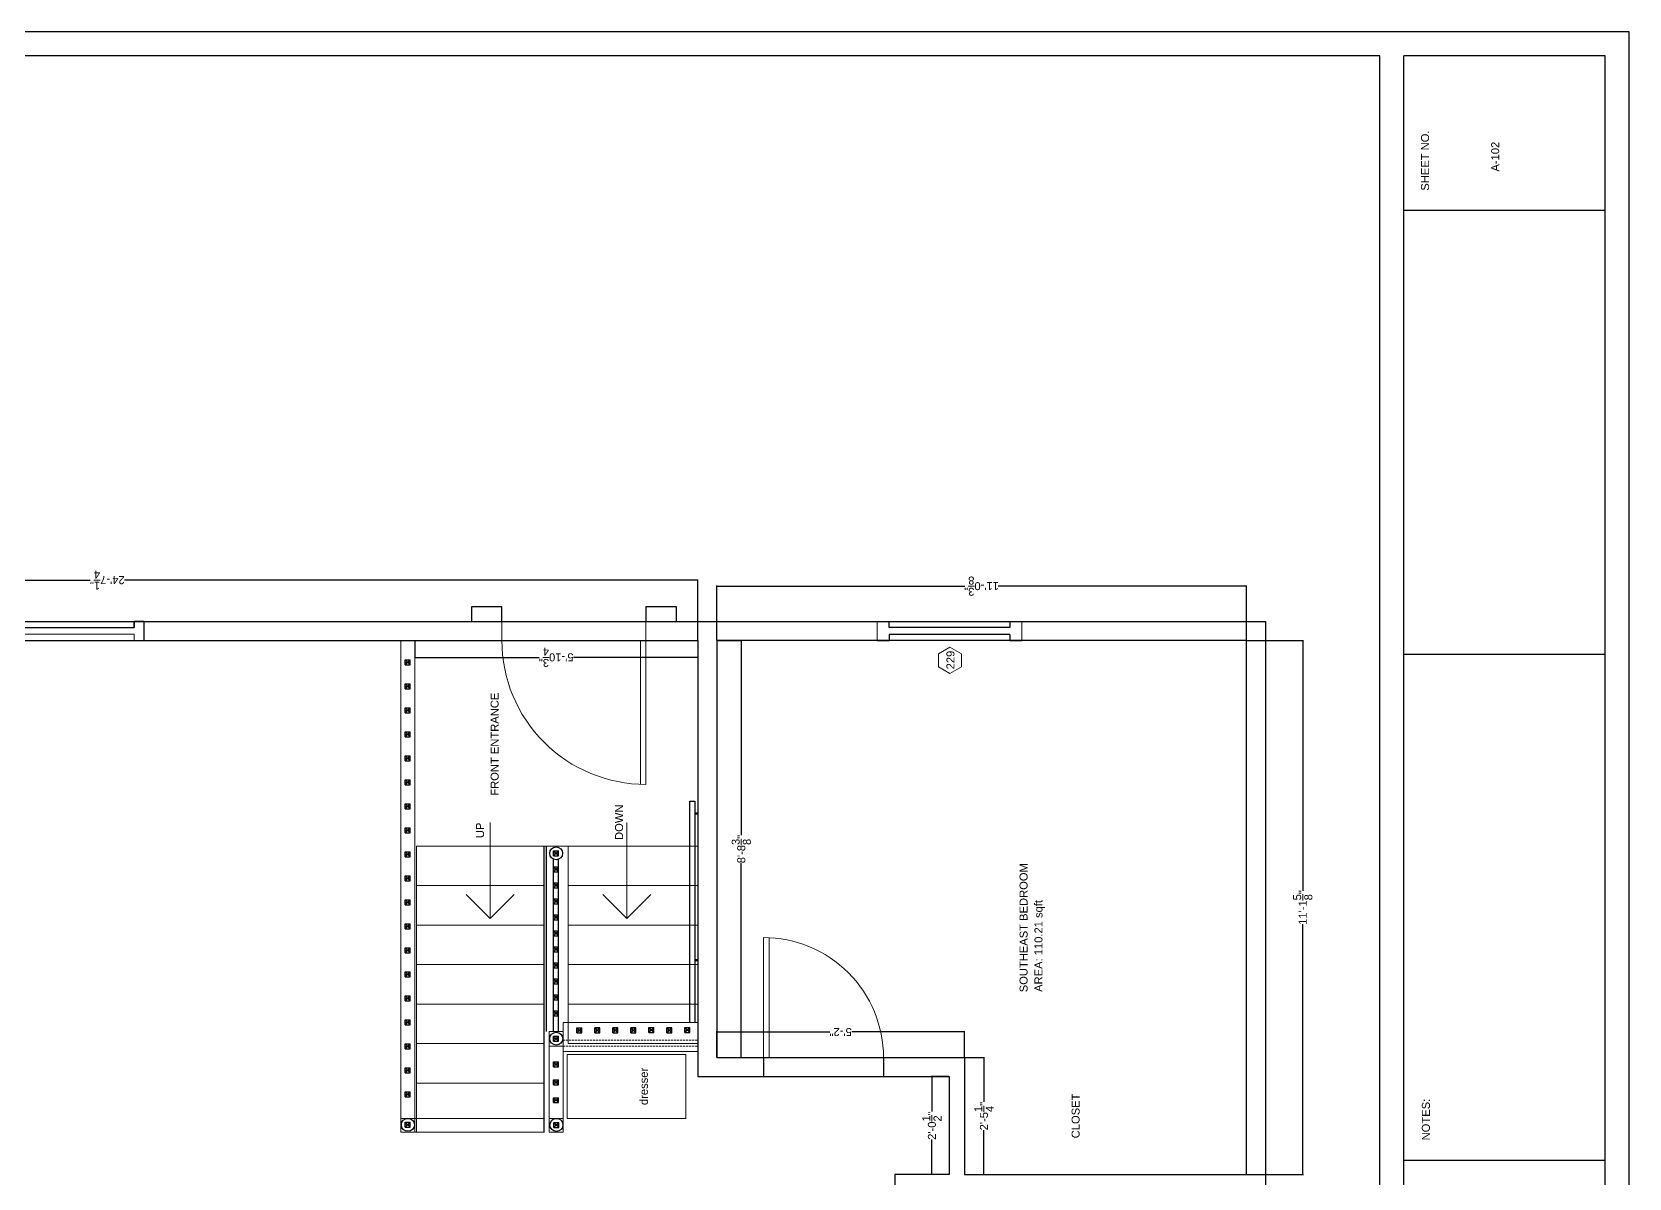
# Model space of a CAD drawing. Header units: inches. Extents: x -613 to 0, y 0 to 507.
# Drawn here: x -399.3 to 0, y 220.5 to 507.1 of the extents above; entities that cross this region are included whole.
import ezdxf

# ---------------------------------------------------------------- set-up
doc = ezdxf.new("R2010")
doc.units = ezdxf.units.IN
doc.header["$MEASUREMENT"] = 0
doc.linetypes.add('DASHED', pattern=[0.75, 0.5, -0.25])
doc.layers.get('0').update_dxf_attribs({"color": 1, "lineweight": 9})
doc.layers.get('Defpoints').update_dxf_attribs({"lineweight": 9})
for name, color, linetype, lineweight in [('00-page-edge', 7, 'Continuous', 9), ('A201-Dimensions', 7, 'Continuous', 9), ('A201-Floorplan-2nd-floor', 7, 'Continuous', 9), ('A201-Text', 7, 'Continuous', 9)]:
    doc.layers.add(name, color=color, linetype=linetype, lineweight=lineweight)
doc.layers.add('Title Block', color=7, linetype='Continuous')
doc.layers.add('Title Block Text', color=7, linetype='Continuous')
doc.layers.get('Defpoints').off()
doc.styles.get("Standard").update_dxf_attribs({"font": 'Arial.ttf', "height": 2})
doc.dimstyles.get("Standard").update_dxf_attribs({"dimtxt": 0.18, "dimasz": 0.1175, "dimexe": 0.18, "dimexo": 0.0625, "dimgap": 0.09, "dimtad": 0, "dimtoh": 1, "dimdec": 3, "dimzin": 0, "dimdsep": 46, "dimlunit": 4, "dimtxsty": 'Standard', "dimblk": 'ARCHTICK', "dimblk1": 'ARCHTICK', "dimblk2": 'ARCHTICK', "dimcen": 0.09, "dimadec": 1, "dimazin": 0, "dimtfac": 1, "dimtdec": 3, "dimtofl": 0, "dimtmove": 0, "dimatfit": 3, "dimfxl": 1, "dimtolj": 1, "dimtzin": 0, "dimarcsym": 0})

# ---------------------------------------------------------------- blocks, each defined once
blk = doc.blocks.new('L2-dining-room-window')
at = {"layer": 'A201-Floorplan-2nd-floor', "lineweight": 30}
for p, q in [((0, -2.5), (0, 0)), ((0, 0), (4.75, 0)), ((4.75, 0), (4.75, -2.5)), ((3.2, -2.5), (4.75, -2.5)), ((3.2, -2.5), (3.2, -92.5)), ((4.75, -2.5), (3.2, -2.5)), ((0, -92.5), (0, -95)), ((0, -95), (4.75, -95)), ((3.2, -92.5), (4.75, -92.5)), ((4.75, -92.5), (3.2, -92.5)), ((4.75, -95), (4.75, -92.5))]:
    blk.add_line(p, q, dxfattribs=at)
at = {"layer": 'A201-Floorplan-2nd-floor'}
blk.add_lwpolyline([(0, -92.5), (1.55, -92.5), (1.55, -2.5), (0, -2.5)], dxfattribs=at)
blk = doc.blocks.new('L2-SE-bedroom-window')
at = {"lineweight": 30}
blk.add_line((0, -33.125), (0, -36.125), dxfattribs=at)
at = {"layer": 'A201-Floorplan-2nd-floor'}
for p, q in [((4.75, 0), (0, 0)), ((0, -36.125), (4.75, -36.125))]:
    blk.add_line(p, q, dxfattribs=at)
at = {"layer": 'A201-Floorplan-2nd-floor', "lineweight": 30}
for p, q in [((0, 0), (0, -3)), ((4.75, 0), (4.75, -3)), ((1.5, -3), (0, -3)), ((1.5, -33.125), (1.5, -3)), ((3.25, -3), (4.75, -3)), ((3.25, -33.125), (3.25, -3)), ((1.5, -33.125), (0, -33.125)), ((4.75, -33.125), (3.25, -33.125)), ((4.75, -33.125), (4.75, -36.125))]:
    blk.add_line(p, q, dxfattribs=at)
blk = doc.blocks.new('L2-SE-bedroom')
at = {"layer": 'A201-Floorplan-2nd-floor'}
for p, q in [((30, 0), (0, 0)), ((0, 0), (0, -1.38)), ((0, -1.38), (29.97, -1.38))]:
    blk.add_line(p, q, dxfattribs=at)
blk.add_arc((0, 0), 30, 270, 0, dxfattribs=at)
blk = doc.blocks.new('brick-facade-right-of-front-door')
at = {"lineweight": 30}
for p, q in [((3.625, 7.625), (0, 7.625)), ((0, 7.625), (0, 0)), ((3.625, 0), (3.625, 7.625)), ((0, 0), (3.625, 0))]:
    blk.add_line(p, q, dxfattribs=at)
blk = doc.blocks.new('brick-facade-left-of-front-door')
at = {"lineweight": 30}
for p, q in [((3.625, 0), (0, 0)), ((0, 0), (0, -7.625)), ((3.625, -7.625), (3.625, 0)), ((0, -7.625), (3.625, -7.625))]:
    blk.add_line(p, q, dxfattribs=at)
blk = doc.blocks.new('_ArchTick')
at = {"color": 0, "linetype": 'ByBlock', "lineweight": 30, "const_width": 0.15}
blk.add_lwpolyline([(-0.5, -0.5), (0.5, 0.5)], dxfattribs=at)
blk = doc.blocks.new('*D166')
at = {"layer": 'A201-Dimensions', "color": 0, "lineweight": -2, "transparency": 16777216}
for p, q in [((-95.6, 354.97), (-81.39, 354.97)), ((-81.57, 354.97), (-81.57, 292.35)), ((-81.57, 221.41), (-81.57, 284.03)), ((-95.6, 221.41), (-81.39, 221.41))]:
    blk.add_line(p, q, dxfattribs=at)
at = {"layer": 'A201-Dimensions', "color": 0, "lineweight": -2, "transparency": 16777216, "xscale": 0.1175, "yscale": 0.1175, "zscale": 0.1175}
for p, rotation in [((-81.57, 354.97), 90), ((-81.57, 221.41), 270)]:
    blk.add_blockref('_ArchTick', p, dxfattribs=dict(at, rotation=rotation))
at = {"layer": 'A201-Dimensions', "color": 0, "lineweight": 5, "transparency": 16777216, "insert": (-81.57, 288.19), "char_height": 2, "attachment_point": 5, "rotation": 90}
blk.add_mtext('\\A1;11\'-1{\\H1x;\\S5/8;}"', dxfattribs=at)
blk = doc.blocks.new('*D167')
at = {"layer": 'A201-Dimensions', "color": 0, "lineweight": -2, "transparency": 16777216}
for p, q in [((-166.03, 250.66), (-161.09, 250.66)), ((-161.27, 250.66), (-161.27, 239.56)), ((-161.27, 221.41), (-161.27, 232.51)), ((-166.03, 221.41), (-161.09, 221.41))]:
    blk.add_line(p, q, dxfattribs=at)
at = {"layer": 'A201-Dimensions', "color": 0, "lineweight": -2, "transparency": 16777216, "xscale": 0.1175, "yscale": 0.1175, "zscale": 0.1175}
for p, rotation in [((-161.27, 250.66), 90), ((-161.27, 221.41), 270)]:
    blk.add_blockref('_ArchTick', p, dxfattribs=dict(at, rotation=rotation))
at = {"layer": 'A201-Dimensions', "color": 0, "lineweight": 5, "transparency": 16777216, "insert": (-161.27, 236.03), "char_height": 2, "attachment_point": 5, "rotation": 90}
blk.add_mtext('\\A1;2\'-5{\\H1x;\\S1/4;}"', dxfattribs=at)
blk = doc.blocks.new('*D168')
at = {"layer": 'A201-Dimensions', "color": 0, "lineweight": -2, "transparency": 16777216}
for p, q in [((-228, 354.97), (-221.76, 354.97)), ((-221.94, 354.97), (-221.94, 306.29)), ((-221.94, 250.66), (-221.94, 299.34)), ((-228, 250.66), (-221.76, 250.66))]:
    blk.add_line(p, q, dxfattribs=at)
at = {"layer": 'A201-Dimensions', "color": 0, "lineweight": -2, "transparency": 16777216, "xscale": 0.1175, "yscale": 0.1175, "zscale": 0.1175}
for p, rotation in [((-221.94, 354.97), 90), ((-221.94, 250.66), 270)]:
    blk.add_blockref('_ArchTick', p, dxfattribs=dict(at, rotation=rotation))
at = {"layer": 'A201-Dimensions', "color": 0, "lineweight": 5, "transparency": 16777216, "insert": (-221.94, 302.81), "char_height": 2, "attachment_point": 5, "rotation": 90}
blk.add_mtext('\\A1;8\'-8{\\H1x;\\S3/8;}"', dxfattribs=at)
blk = doc.blocks.new('*D169')
at = {"layer": 'A201-Dimensions', "color": 0, "lineweight": -2, "transparency": 16777216}
for p, q in [((-170.03, 245.91), (-174.46, 245.91)), ((-174.28, 245.91), (-174.28, 237.15)), ((-174.28, 221.41), (-174.28, 230.16)), ((-170.03, 221.41), (-174.46, 221.41))]:
    blk.add_line(p, q, dxfattribs=at)
at = {"layer": 'A201-Dimensions', "color": 0, "lineweight": -2, "transparency": 16777216, "xscale": 0.1175, "yscale": 0.1175, "zscale": 0.1175}
for p, rotation in [((-174.28, 245.91), 90), ((-174.28, 221.41), 270)]:
    blk.add_blockref('_ArchTick', p, dxfattribs=dict(at, rotation=rotation))
at = {"layer": 'A201-Dimensions', "color": 0, "lineweight": 5, "transparency": 16777216, "insert": (-174.28, 233.66), "char_height": 2, "attachment_point": 5, "rotation": 90}
blk.add_mtext('\\A1;2\'-0{\\H1x;\\S1/2;}"', dxfattribs=at)
blk = doc.blocks.new('*D172')
at = {"layer": 'A201-Dimensions', "color": 0, "lineweight": -2, "transparency": 16777216}
for p, q in [((-228.06, 355.03), (-228.06, 368.73)), ((-228.06, 368.55), (-166.02, 368.55)), ((-95.67, 368.55), (-157.71, 368.55)), ((-95.67, 355.03), (-95.67, 368.73))]:
    blk.add_line(p, q, dxfattribs=at)
at = {"layer": 'A201-Dimensions', "color": 0, "lineweight": -2, "transparency": 16777216, "xscale": 0.1175, "yscale": 0.1175, "zscale": 0.1175, "rotation": 180}
blk.add_blockref('_ArchTick', (-228.06, 368.55), dxfattribs=at)
at = {"layer": 'A201-Dimensions', "color": 0, "lineweight": -2, "transparency": 16777216, "xscale": 0.1175, "yscale": 0.1175, "zscale": 0.1175}
blk.add_blockref('_ArchTick', (-95.67, 368.55), dxfattribs=at)
at = {"layer": 'A201-Dimensions', "color": 0, "lineweight": 5, "transparency": 16777216, "insert": (-161.86, 368.55), "char_height": 2, "attachment_point": 5, "rotation": 180}
blk.add_mtext('\\A1;11\'-0{\\H1x;\\S3/8;}"', dxfattribs=at)
blk = doc.blocks.new('*D173')
at = {"layer": 'A201-Dimensions', "color": 0, "lineweight": -2, "transparency": 16777216}
for p, q in [((-228.06, 250.72), (-228.06, 257.25)), ((-228.06, 257.07), (-199.83, 257.07)), ((-166.09, 257.07), (-194.33, 257.07)), ((-166.09, 250.72), (-166.09, 257.25))]:
    blk.add_line(p, q, dxfattribs=at)
at = {"layer": 'A201-Dimensions', "color": 0, "lineweight": -2, "transparency": 16777216, "xscale": 0.1175, "yscale": 0.1175, "zscale": 0.1175, "rotation": 180}
blk.add_blockref('_ArchTick', (-228.06, 257.07), dxfattribs=at)
at = {"layer": 'A201-Dimensions', "color": 0, "lineweight": -2, "transparency": 16777216, "xscale": 0.1175, "yscale": 0.1175, "zscale": 0.1175}
blk.add_blockref('_ArchTick', (-166.09, 257.07), dxfattribs=at)
at = {"layer": 'A201-Dimensions', "color": 0, "lineweight": 5, "transparency": 16777216, "insert": (-197.08, 257.07), "char_height": 2, "attachment_point": 5, "rotation": 180}
blk.add_mtext('\\A1;5\'-2"', dxfattribs=at)
blk = doc.blocks.new('*D174')
at = {"layer": 'A201-Dimensions', "color": 0, "lineweight": -2, "transparency": 16777216}
for p, q in [((-528, 355.03), (-528, 370.23)), ((-528, 370.05), (-384.71, 370.05)), ((-232.81, 370.05), (-376.11, 370.05)), ((-232.81, 355.03), (-232.81, 370.23))]:
    blk.add_line(p, q, dxfattribs=at)
at = {"layer": 'A201-Dimensions', "color": 0, "lineweight": -2, "transparency": 16777216, "xscale": 0.1175, "yscale": 0.1175, "zscale": 0.1175, "rotation": 180}
blk.add_blockref('_ArchTick', (-528, 370.05), dxfattribs=at)
at = {"layer": 'A201-Dimensions', "color": 0, "lineweight": -2, "transparency": 16777216, "xscale": 0.1175, "yscale": 0.1175, "zscale": 0.1175}
blk.add_blockref('_ArchTick', (-232.81, 370.05), dxfattribs=at)
at = {"layer": 'A201-Dimensions', "color": 0, "lineweight": 5, "transparency": 16777216, "insert": (-380.41, 370.05), "char_height": 2, "attachment_point": 5, "rotation": 180}
blk.add_mtext('\\A1;24\'-7{\\H1x;\\S1/4;}"', dxfattribs=at)
blk = doc.blocks.new('L2-front-door')
at = {"layer": 'A201-Floorplan-2nd-floor'}
for p, q in [((-36, 0), (0, 0)), ((-35.97, 1.38), (0, 1.38))]:
    blk.add_line(p, q, dxfattribs=at)
at = {"layer": 'A201-Floorplan-2nd-floor', "lineweight": 30}
blk.add_line((0, 1.38), (0, 0), dxfattribs=at)
at = {"layer": 'A201-Floorplan-2nd-floor'}
blk.add_arc((0, 0), 36, 90, 180, dxfattribs=at)
blk = doc.blocks.new('L2-banister-rail')
at = {"layer": 'A201-Floorplan-2nd-floor', "lineweight": -3}
for p, q in [((292.34, -354.55), (291.09, -355.8)), ((292.34, -355.8), (291.09, -354.55)), ((291.09, -354.55), (291.09, -355.8)), ((291.09, -354.55), (292.34, -354.55)), ((292.34, -354.55), (292.34, -355.8)), ((291.09, -355.8), (292.34, -355.8))]:
    blk.add_line(p, q, dxfattribs=at)
at = {"layer": 'A201-Floorplan-2nd-floor', "lineweight": 5}
blk.add_line((291.71, -355.8), (291.71, -354.55), dxfattribs=at)
blk = doc.blocks.new('L2-dresser-in-front-of-banister')
at = {"layer": 'A201-Floorplan-2nd-floor', "lineweight": 5}
for p, q in [((232.25, -357.98), (232.25, -387.6)), ((248.25, -357.98), (232.25, -357.98)), ((248.25, -387.6), (248.25, -357.98)), ((232.25, -387.6), (248.25, -387.6))]:
    blk.add_line(p, q, dxfattribs=at)
blk = doc.blocks.new('L2-SW-bannister-ball')
at = {"layer": 'A201-Floorplan-2nd-floor', "lineweight": -3}
blk.add_circle((231.61, -355.22), 1.62, dxfattribs=at)
at = {"color": 1, "lineweight": 5}
blk.add_blockref('L2-banister-rail', (-60.1, -0.01), dxfattribs=at)
blk = doc.blocks.new('L2-SE-bannister-ball')
at = {"layer": 'A201-Floorplan-2nd-floor', "lineweight": -3}
blk.add_circle((252.25, -355.22), 1.62, dxfattribs=at)
at = {"color": 1, "lineweight": 5}
blk.add_blockref('L2-banister-rail', (-39.46, 0), dxfattribs=at)
blk = doc.blocks.new('L1-pt-5-bannister-ball')
at = {"layer": 'A201-Floorplan-2nd-floor', "lineweight": -3}
blk.add_circle((298.59, -355.2), 1.61, dxfattribs=at)
at = {"color": 1, "lineweight": 5}
blk.add_blockref('L2-banister-rail', (6.88, -0.02), dxfattribs=at)
blk = doc.blocks.new('L2-south-stairway-5-steps')
at = {"layer": 'A201-Floorplan-2nd-floor', "lineweight": 5}
for p, q in [((-49.375, 0), (0, 0)), ((-49.375, 0), (-49.375, -32.40625)), ((-39.5, 0), (-39.5, -32.40625)), ((-29.625, 0), (-29.625, -32.40625)), ((-19.75, 0), (-19.75, -32.40625)), ((-9.875, 0), (-9.875, -32.40625)), ((0, 0), (0, -32.40625))]:
    blk.add_line(p, q, dxfattribs=at)
blk = doc.blocks.new('L2-south-stairway-handrail-to-L1')
at = {"layer": 'A201-Floorplan-2nd-floor', "lineweight": -3}
for p, q in [((-44.12, 1.25), (11.23, 1.25)), ((11.23, 0), (-44.12, 0)), ((-28.71, -0.75), (-28.71, 0)), ((-28.46, -0.75), (-28.46, 0)), ((8.09, 0), (8.09, -0.75)), ((8.34, 0), (8.34, -0.75)), ((11.23, 1.25), (11.23, 0))]:
    blk.add_line(p, q, dxfattribs=at)
blk = doc.blocks.new('L1-arrow')
at = {"lineweight": 5}
for p, q in [((188.32, -365.98), (182.32, -359.98)), ((182.32, -365.98), (164.32, -365.98)), ((182.32, -365.98), (188.32, -365.98)), ((188.32, -365.98), (182.32, -371.98))]:
    blk.add_line(p, q, dxfattribs=at)
blk = doc.blocks.new('*D212')
at = {"layer": 'A201-Dimensions', "color": 0, "lineweight": -2, "transparency": 16777216}
for p, q in [((-303.56, 354.91), (-303.56, 350.57)), ((-232.81, 354.91), (-232.81, 350.57)), ((-303.56, 350.75), (-272.47, 350.75)), ((-232.81, 350.75), (-263.9, 350.75))]:
    blk.add_line(p, q, dxfattribs=at)
at = {"layer": 'A201-Dimensions', "color": 0, "lineweight": -2, "transparency": 16777216, "xscale": 0.1175, "yscale": 0.1175, "zscale": 0.1175, "rotation": 180}
blk.add_blockref('_ArchTick', (-303.56, 350.75), dxfattribs=at)
at = {"layer": 'A201-Dimensions', "color": 0, "lineweight": -2, "transparency": 16777216, "xscale": 0.1175, "yscale": 0.1175, "zscale": 0.1175}
blk.add_blockref('_ArchTick', (-232.81, 350.75), dxfattribs=at)
at = {"layer": 'A201-Dimensions', "color": 0, "lineweight": 5, "transparency": 16777216, "insert": (-268.19, 350.75), "char_height": 2, "attachment_point": 5, "rotation": 180}
blk.add_mtext('\\A1;5\'-10{\\H1x;\\S3/4;}"', dxfattribs=at)
blk = doc.blocks.new('page-edge')
at = {"layer": '00-page-edge', "lineweight": -3}
blk.add_lwpolyline([(507.14, 612.53), (0, 612.36), (0, 0), (507.14, 0), (507.14, 612.54)], dxfattribs=at)
blk.add_lwpolyline([(501.14, 62.27), (501.14, 606.53), (6, 606.36), (6, 62.27)], close=True, dxfattribs=at)
blk = doc.blocks.new('window-229')
blk.add_lwpolyline([(-1.54, 2.8), (-3.18, -0.06), (-1.54, -2.91), (1.76, -2.91), (3.41, -0.06), (1.76, 2.8)], close=True)
blk.add_text('229', height=2).set_placement((-2.16, -1.17))

msp = doc.modelspace()

# ---------------------------------------------------------------- linework, layer by layer
at = {"layer": 'A201-Floorplan-2nd-floor', "lineweight": -3}
for p, q in [((-532.7263, 359.7198), (-90.9154, 359.7198)), ((-90.9154, 359.7198), (-90.9154, 38.4179)), ((-271.2194, 232.0282), (-271.2194, 303.5323)), ((-270.5944, 257.1573), (-270.5944, 303.5323)), ((-268.8631, 257.1573), (-268.8631, 300.2748)), ((-267.6131, 257.1573), (-267.6131, 300.2591)), ((-216.3756, 250.6573), (-216.3756, 245.9073)), ((-186.3756, 250.6573), (-186.3756, 245.9073))]:
    msp.add_line(p, q, dxfattribs=at)
at = {"layer": 'A201-Floorplan-2nd-floor', "lineweight": 5}
for p, q in [((-281.7778, 354.9698), (-281.7778, 359.7198)), ((-245.7778, 354.9698), (-245.7778, 359.7198)), ((-307.0631, 354.9698), (-307.0631, 232.0282)), ((-303.5631, 354.9698), (-303.5631, 232.0282)), ((-303.1569, 303.5323), (-303.1569, 232.0282)), ((-271.2194, 303.5323), (-303.1569, 303.5323)), ((-232.8131, 303.5323), (-271.2194, 303.5323)), ((-271.2194, 293.6573), (-303.1569, 293.6573)), ((-271.2194, 283.7823), (-303.1569, 283.7823)), ((-271.2194, 273.9073), (-303.1569, 273.9073)), ((-271.2194, 264.0323), (-303.1569, 264.0323)), ((-269.9381, 232.0282), (-269.9381, 257.1573)), ((-269.9381, 257.1573), (-266.4381, 257.1573)), ((-232.8131, 259.4073), (-266.4381, 259.4073)), ((-266.4381, 232.0282), (-266.4381, 259.4073)), ((-232.8131, 252.1573), (-232.8131, 259.4073)), ((-271.2194, 254.1573), (-303.1569, 254.1573)), ((-266.4381, 253.513), (-269.9381, 253.513)), ((-232.8131, 252.1573), (-266.4381, 252.1573)), ((-271.2194, 244.2823), (-303.1569, 244.2823)), ((-271.2194, 235.4686), (-307.0631, 235.4686)), ((-307.0631, 232.0282), (-271.2194, 232.0282)), ((-269.9381, 235.4686), (-266.4381, 235.4686)), ((-269.9381, 232.0282), (-266.4381, 232.0282))]:
    msp.add_line(p, q, dxfattribs=at)
at = {"layer": 'A201-Floorplan-2nd-floor', "linetype": 'DASHED', "lineweight": 5}
for p, q in [((-266.4381, 255.013), (-232.8131, 255.013)), ((-266.4381, 253.513), (-232.8131, 253.513))]:
    msp.add_line(p, q, dxfattribs=at)
at = {"layer": 'A201-Floorplan-2nd-floor', "lineweight": -3}
for points in [[(-401.6293, 177.0907), (-401.6293, 43.1784), (-528.0043, 43.0948), (-528.0043, 354.9698), (-232.8131, 354.9698), (-232.8131, 245.9073), (-169.9656, 245.9073), (-169.9656, 221.4073), (-183.5197, 221.4073), (-183.5197, 155.6573), (-218.8529, 155.6573), (-218.8529, 177.0907), (-401.6347, 177.0907)], [(-257.3131, 258.1198), (-258.5626, 258.1198)], [(-252.8131, 258.1198), (-254.0626, 258.1198)], [(-248.3131, 258.1198), (-249.5626, 258.1198)], [(-243.8131, 258.1198), (-245.0596, 258.1198)], [(-239.3131, 258.1198), (-240.5626, 258.1198)]]:
    msp.add_lwpolyline(points, dxfattribs=at)
msp.add_lwpolyline([(-166.0906, 250.6573), (-166.0906, 221.4073), (-95.6654, 221.4073), (-95.6654, 354.9698), (-228.0631, 354.9698), (-228.0631, 250.6573)], close=True, dxfattribs=at)
at = {"layer": 'Title Block'}
for p, q in [((-6, 501.1368), (-56.2738, 501.1368)), ((-56.2738, 6), (-56.2738, 501.1368)), ((-6, 462.5228), (-56.2738, 462.5228)), ((-6, 351.4866), (-56.2738, 351.4866)), ((-56.2738, 224.9866), (-6, 224.9866))]:
    msp.add_line(p, q, dxfattribs=at)
at = {"layer": 'Title Block', "lineweight": -3}
msp.add_line((-6, 6), (-6, 501.1368), dxfattribs=at)

# ---------------------------------------------------------------- block references
at = {"lineweight": -3, "rotation": 89.99999999999999}
for name, p in [('L2-dining-room-window', (-466.1756, 354.9698)), ('L2-SE-bedroom', (-216.3756, 250.6573))]:
    msp.add_blockref(name, p, dxfattribs=at)
at = {"lineweight": 5, "rotation": 89.99999999999999}
for name, p in [('L2-front-door', (-245.7778, 354.9698)), ('L2-south-stairway-handrail-to-L1', (-233.5631, 303.5323)), ('L2-south-stairway-5-steps', (-265.2194, 303.5323)), ('L1-pt-5-bannister-ball', (-623.4176, 3.1525)), ('L2-SE-bannister-ball', (-623.4176, 3.1525)), ('L2-dresser-in-front-of-banister', (-623.4176, 3.1525)), ('L2-SW-bannister-ball', (-660.4901, 2.2336)), ('L2-SW-bannister-ball', (-623.3651, 2.233))]:
    msp.add_blockref(name, p, dxfattribs=at)
at = {"color": 1, "lineweight": 5, "rotation": 89.99999999999999}
for p in [(-660.485, 57.757), (-660.485, 51.757), (-660.485, 45.757), (-660.485, 39.757), (-660.485, 33.757), (-660.485, 27.757), (-660.485, 21.757), (-660.485, 15.757), (-660.485, 9.757), (-660.485, 3.757), (-623.3963, 6.0356), (-623.4176, 2.0356), (-660.485, -2.243), (-623.4176, -1.9644), (-660.485, -8.243), (-623.4176, -5.9644), (-623.4176, -9.9644), (-660.485, -14.243), (-623.4176, -13.9644), (-660.485, -20.243), (-623.4176, -17.9644), (-623.4176, -21.9644), (-660.485, -26.243), (-623.4176, -25.9644), (-660.485, -32.243), (-623.4176, -29.9644), (-617.6141, -34.2175), (-613.1141, -34.2175), (-608.6141, -34.2175), (-604.1141, -34.2175), (-599.6141, -34.18), (-595.1141, -34.2175), (-590.6141, -34.18), (-660.485, -38.243), (-660.485, -44.243), (-623.4176, -42.6985), (-623.4176, -47.1985), (-660.485, -50.243), (-623.4176, -51.6985)]:
    msp.add_blockref('L2-banister-rail', p, dxfattribs=at)
at = {"layer": 'A201-Floorplan-2nd-floor', "lineweight": -3, "rotation": 89.99999999999999}
for name, p in [('brick-facade-right-of-front-door', (-281.7778, 359.7198)), ('brick-facade-left-of-front-door', (-245.7778, 359.7198)), ('L2-SE-bedroom-window', (-187.9576, 354.9698))]:
    msp.add_blockref(name, p, dxfattribs=at)
at = {"layer": 'A201-Floorplan-2nd-floor', "lineweight": 5}
for name, p, rotation in [('window-229', (-169.8167, 349.9069), 89.99999999999999), ('L1-arrow', (81.301, 473.7459), 270), ('L1-arrow', (115.4516, 473.7459), 270)]:
    msp.add_blockref(name, p, dxfattribs=dict(at, rotation=rotation))
at = {"layer": 'Defpoints', "lineweight": 5, "rotation": 89.99999999999999}
msp.add_blockref('page-edge', (0, 0), dxfattribs=at)

# ---------------------------------------------------------------- texts
at = {"layer": 'A201-Floorplan-2nd-floor', "lineweight": 5}
for s, p in [('DOWN', (-251.4891, 305.0839)), ('UP', (-286.245, 305.5431)), ('dresser', (-245.2865, 238.7918))]:
    msp.add_text(s, height=2, rotation=90, dxfattribs=at).set_placement(p)
at = {"layer": 'A201-Text', "lineweight": 5}
for s, p in [('FRONT ENTRANCE', (-282.591, 316.1481)), ('SOUTHEAST BEDROOM', (-150.36, 266.9963)), ('AREA: 110.21 sqft', (-146.6451, 267.0928)), ('CLOSET', (-137.3526, 230.4867))]:
    msp.add_text(s, height=2, rotation=90, dxfattribs=at).set_placement(p)
at = {"layer": 'Title Block Text'}
for s, p in [('SHEET NO.', (-49.9961, 467.4355)), ('A-102', (-32.4685, 472.225)), ('NOTES:', (-49.7964, 229.9668))]:
    msp.add_text(s, height=2, rotation=90, dxfattribs=at).set_placement(p)

# ---------------------------------------------------------------- dimensions: what is measured, and where the dimension line sits
at = {"layer": 'A201-Dimensions', "lineweight": 5}
for base, p1, p2, angle, picture, middle in [((-232.8131, 370.0481), (-528.0043, 354.9698), (-232.8131, 354.9698), 180, '*D174', (-380.4087, 370.0481)), ((-228.0631, 368.5543), (-95.6654, 354.9698), (-228.0631, 354.9698), 180, '*D172', (-161.8642, 368.5543)), ((-232.8131, 350.7465), (-303.5631, 354.9698), (-232.8131, 354.9698), 180, '*D212', (-268.1881, 350.7465)), ((-221.9375306337, 250.6572784844), (-228.0631273187, 354.9697784844), (-228.0631273187, 250.6572784844), 90, '*D168', (-221.9375306337, 302.8135284844)), ((-166.09058, 257.06632), (-228.06313, 250.65728), (-166.09058, 250.65728), 180, '*D173', (-197.07685, 257.06632)), ((-161.2684, 221.4073), (-166.0906, 250.6573), (-166.0906, 221.4073), 90, '*D167', (-161.2684, 236.0323)), ((-174.2823, 221.4073), (-169.9656, 245.9073), (-169.9656, 221.4073), 90, '*D169', (-174.2823, 233.6573))]:
    dim = msp.add_linear_dim(base=base, p1=p1, p2=p2, angle=angle, dimstyle='Standard', dxfattribs=at)
    dim.commit()
    dim.dimension.update_dxf_attribs({"geometry": picture, "text_midpoint": middle})
dim = msp.add_linear_dim(base=(-81.5715617536, 354.9697784844), p1=(-95.6653524112, 221.4072784844), p2=(-95.6653524112, 354.9697784844), angle=90, dimstyle='Standard', dxfattribs=at)
dim.commit()
dim.dimension.update_dxf_attribs({"geometry": '*D166', "text_midpoint": (-81.5715617536, 288.1885284844), "dimtype": 160})

doc.saveas('drawing.dxf')
